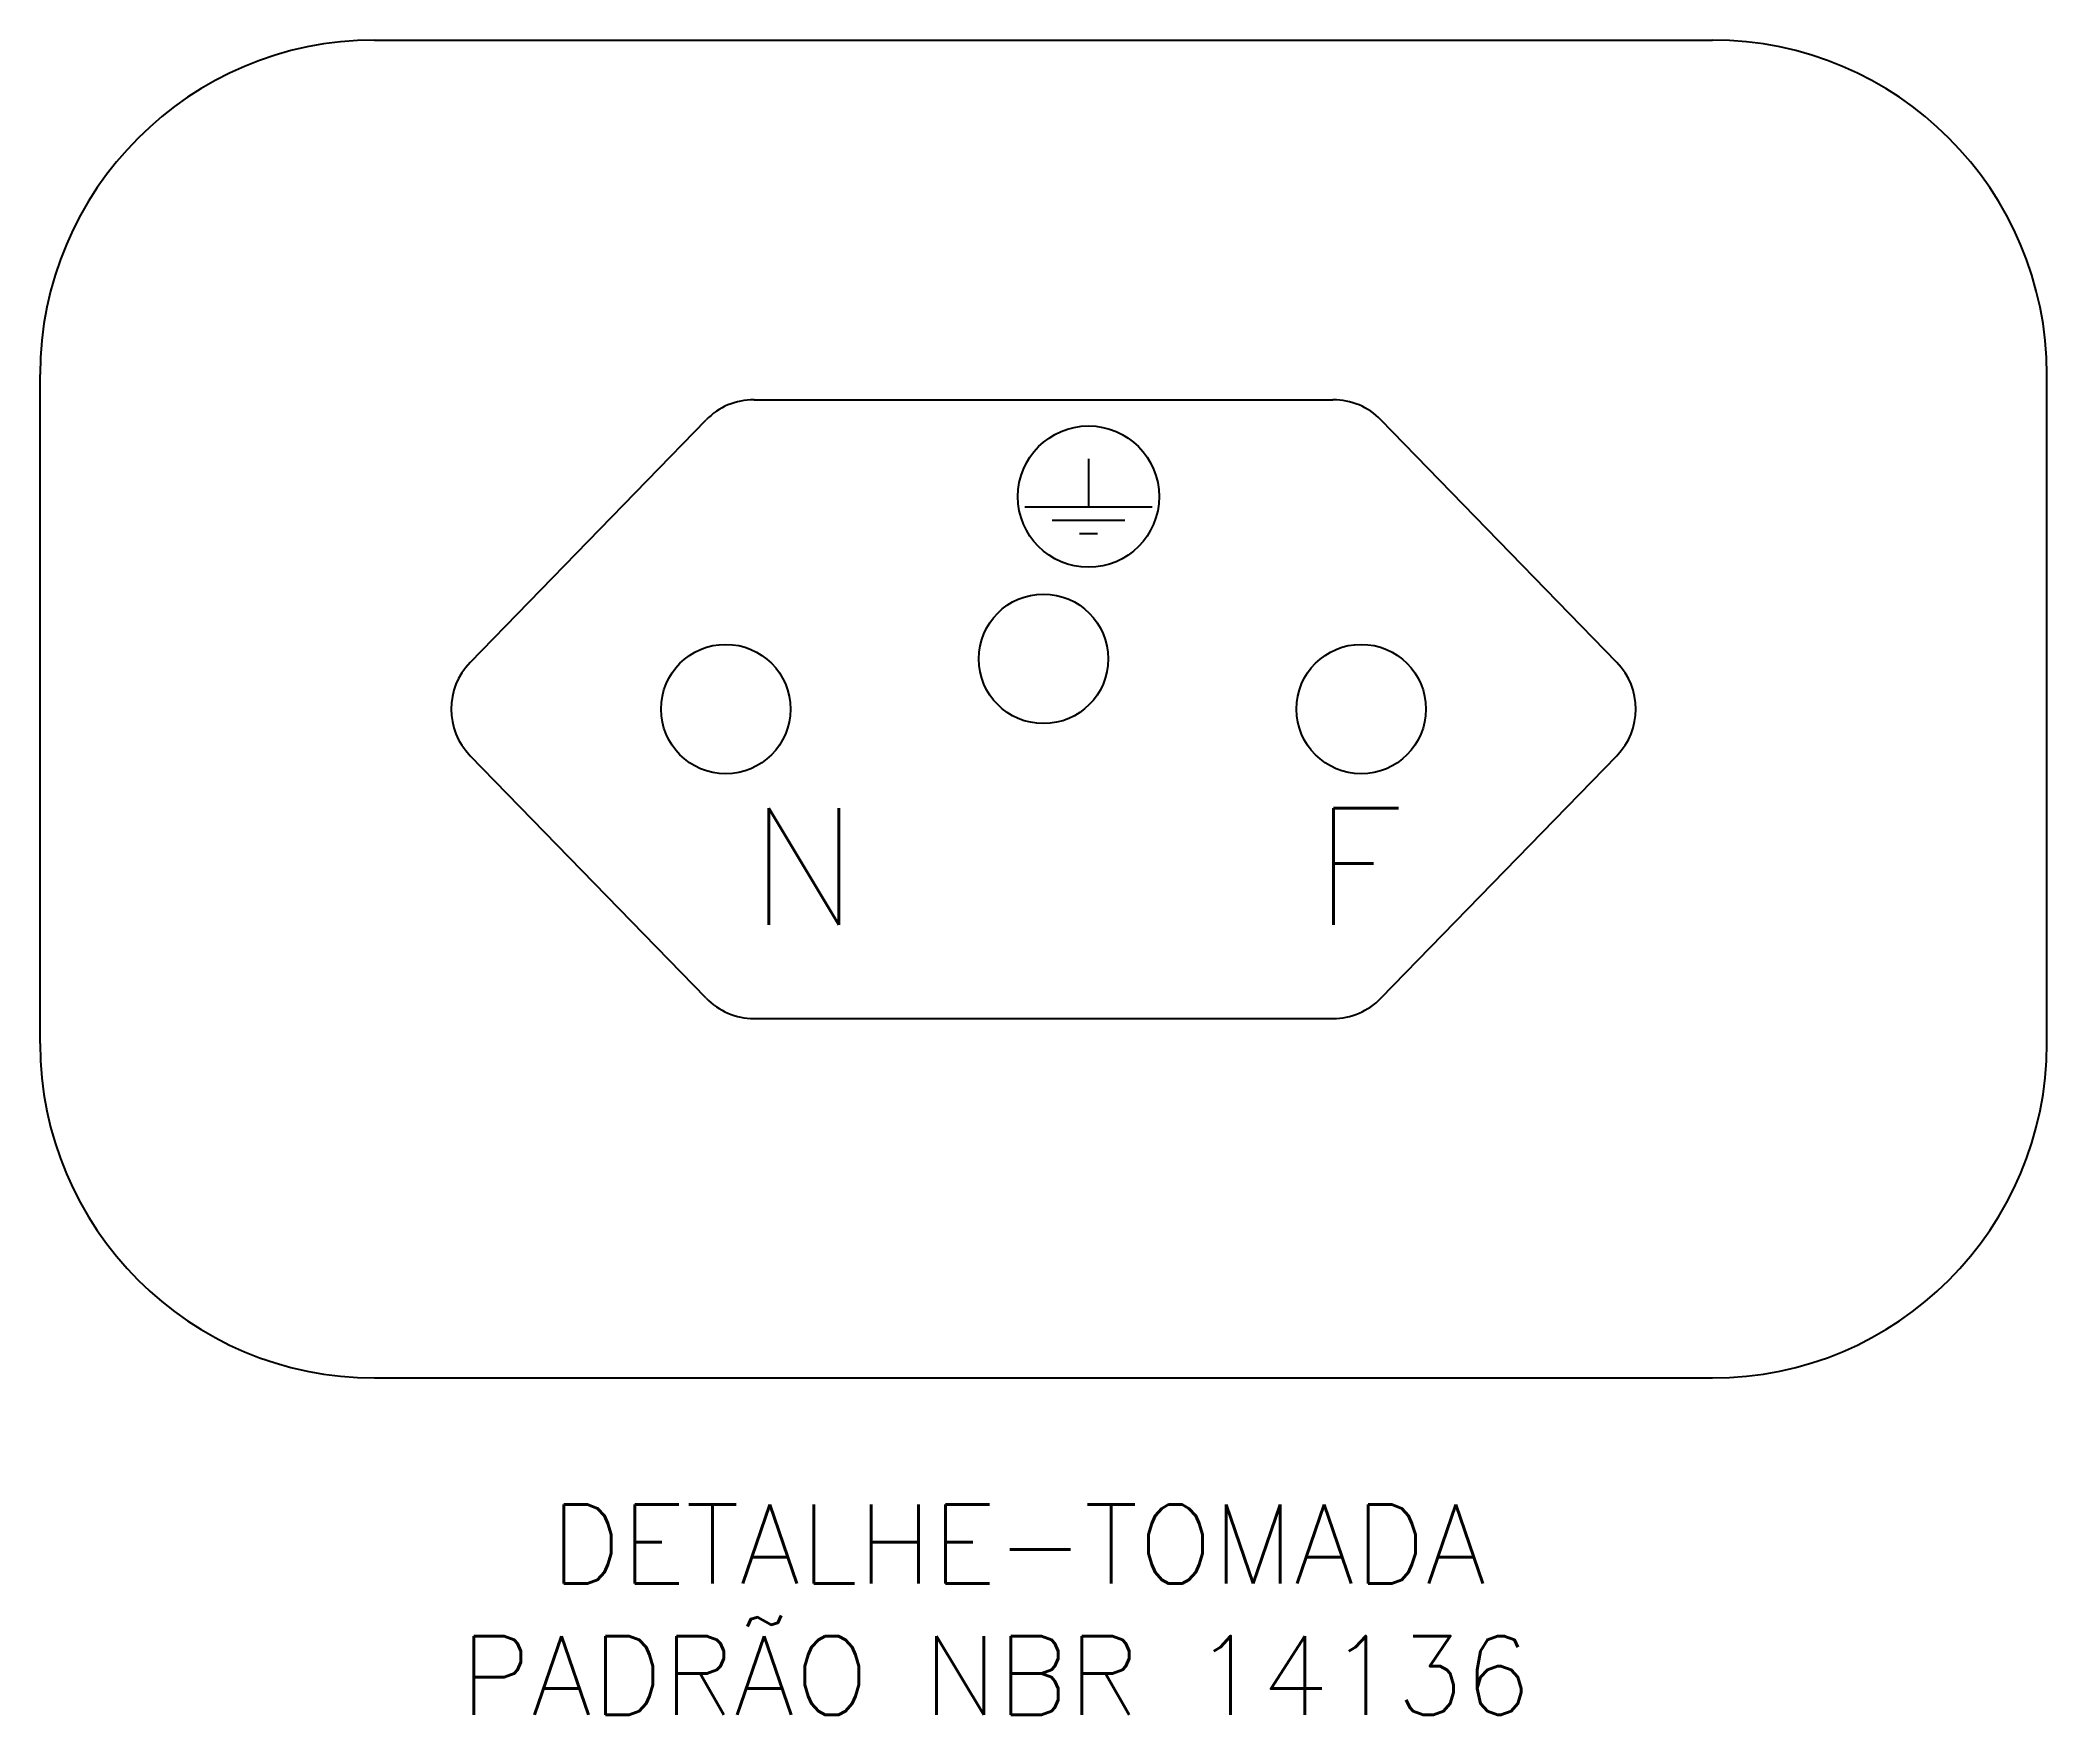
# Model space of a CAD drawing. Header units: millimetres. Extents: x -130 to 1399, y -90 to 1288.
# Drawn here: x -130.29 to -124.29, y 390.12 to 395.13 of the extents above.
import ezdxf

# ---------------------------------------------------------------- set-up
doc = ezdxf.new("R2010")
doc.units = ezdxf.units.MM
doc.header["$LTSCALE"] = 0.01
doc.styles.get("Standard").update_dxf_attribs({"font": 'romans.shx'})

msp = doc.modelspace()

# ---------------------------------------------------------------- linework, layer by layer
for p, q in [((-129.2868, 395.1264), (-125.2868, 395.1264)), ((-130.2868, 392.1264), (-130.2868, 394.1264)), ((-124.2868, 392.1264), (-124.2868, 394.1264)), ((-128.1523, 394.0514), (-126.4212, 394.0514)), ((-129.0011, 393.2659), (-128.2957, 393.9909)), ((-125.5725, 393.2659), (-126.2779, 393.9909)), ((-127.1522, 393.8749), (-127.1522, 393.7304)), ((-126.9617, 393.7304), (-127.3427, 393.7304)), ((-127.0434, 393.6904), (-127.261, 393.6904)), ((-127.1251, 393.6504), (-127.1793, 393.6504)), ((-128.2957, 392.2619), (-129.0011, 392.9869)), ((-126.2779, 392.2619), (-125.5725, 392.9869)), ((-128.1523, 392.2014), (-126.4212, 392.2014)), ((-129.2868, 391.1264), (-125.2868, 391.1264))]:
    msp.add_line(p, q)
for centre, radius in [((-127.1522, 393.7616), 0.2112), ((-127.2868, 393.2764), 0.1935), ((-128.2368, 393.1264), 0.1935), ((-126.3368, 393.1264), 0.1935)]:
    msp.add_circle(centre, radius)
for centre, radius, start, end in [((-129.2868, 394.1264), 1, 90, 180), ((-125.2868, 394.1264), 1, 0, 90), ((-128.1523, 393.8514), 0.2, 90, 135.78482), ((-126.4212, 393.8514), 0.2, 44.21518, 90), ((-128.8577, 393.1264), 0.2, 135.78482, 224.21518), ((-125.7158, 393.1264), 0.2, 315.78482, 44.21518), ((-128.1523, 392.4014), 0.2, 224.21518, 270), ((-126.4212, 392.4014), 0.2, 270, 315.78482), ((-129.2868, 392.1264), 1, 180, 270), ((-125.2868, 392.1264), 1, 270, 0)]:
    msp.add_arc(centre, radius, start, end)

# ---------------------------------------------------------------- texts
at = {"attachment_point": 1}
for s, width, insert, char_height in [('N', 0.070247, (-128.1678, 392.8302), 0.3487), ('F', 0.070247, (-126.4791, 392.8302), 0.3487), ('\\pi0.43471;DETALHE-TOMADA \\P\\pi0.16528;PADRÃO NBR 14136 ', 3.922921, (-129.1962, 390.7479), 0.235748)]:
    msp.add_mtext_dynamic_manual_height_columns(s, width=width, gutter_width=435.925, heights=[0], dxfattribs=dict(at, insert=insert, char_height=char_height))

doc.saveas('drawing.dxf')
